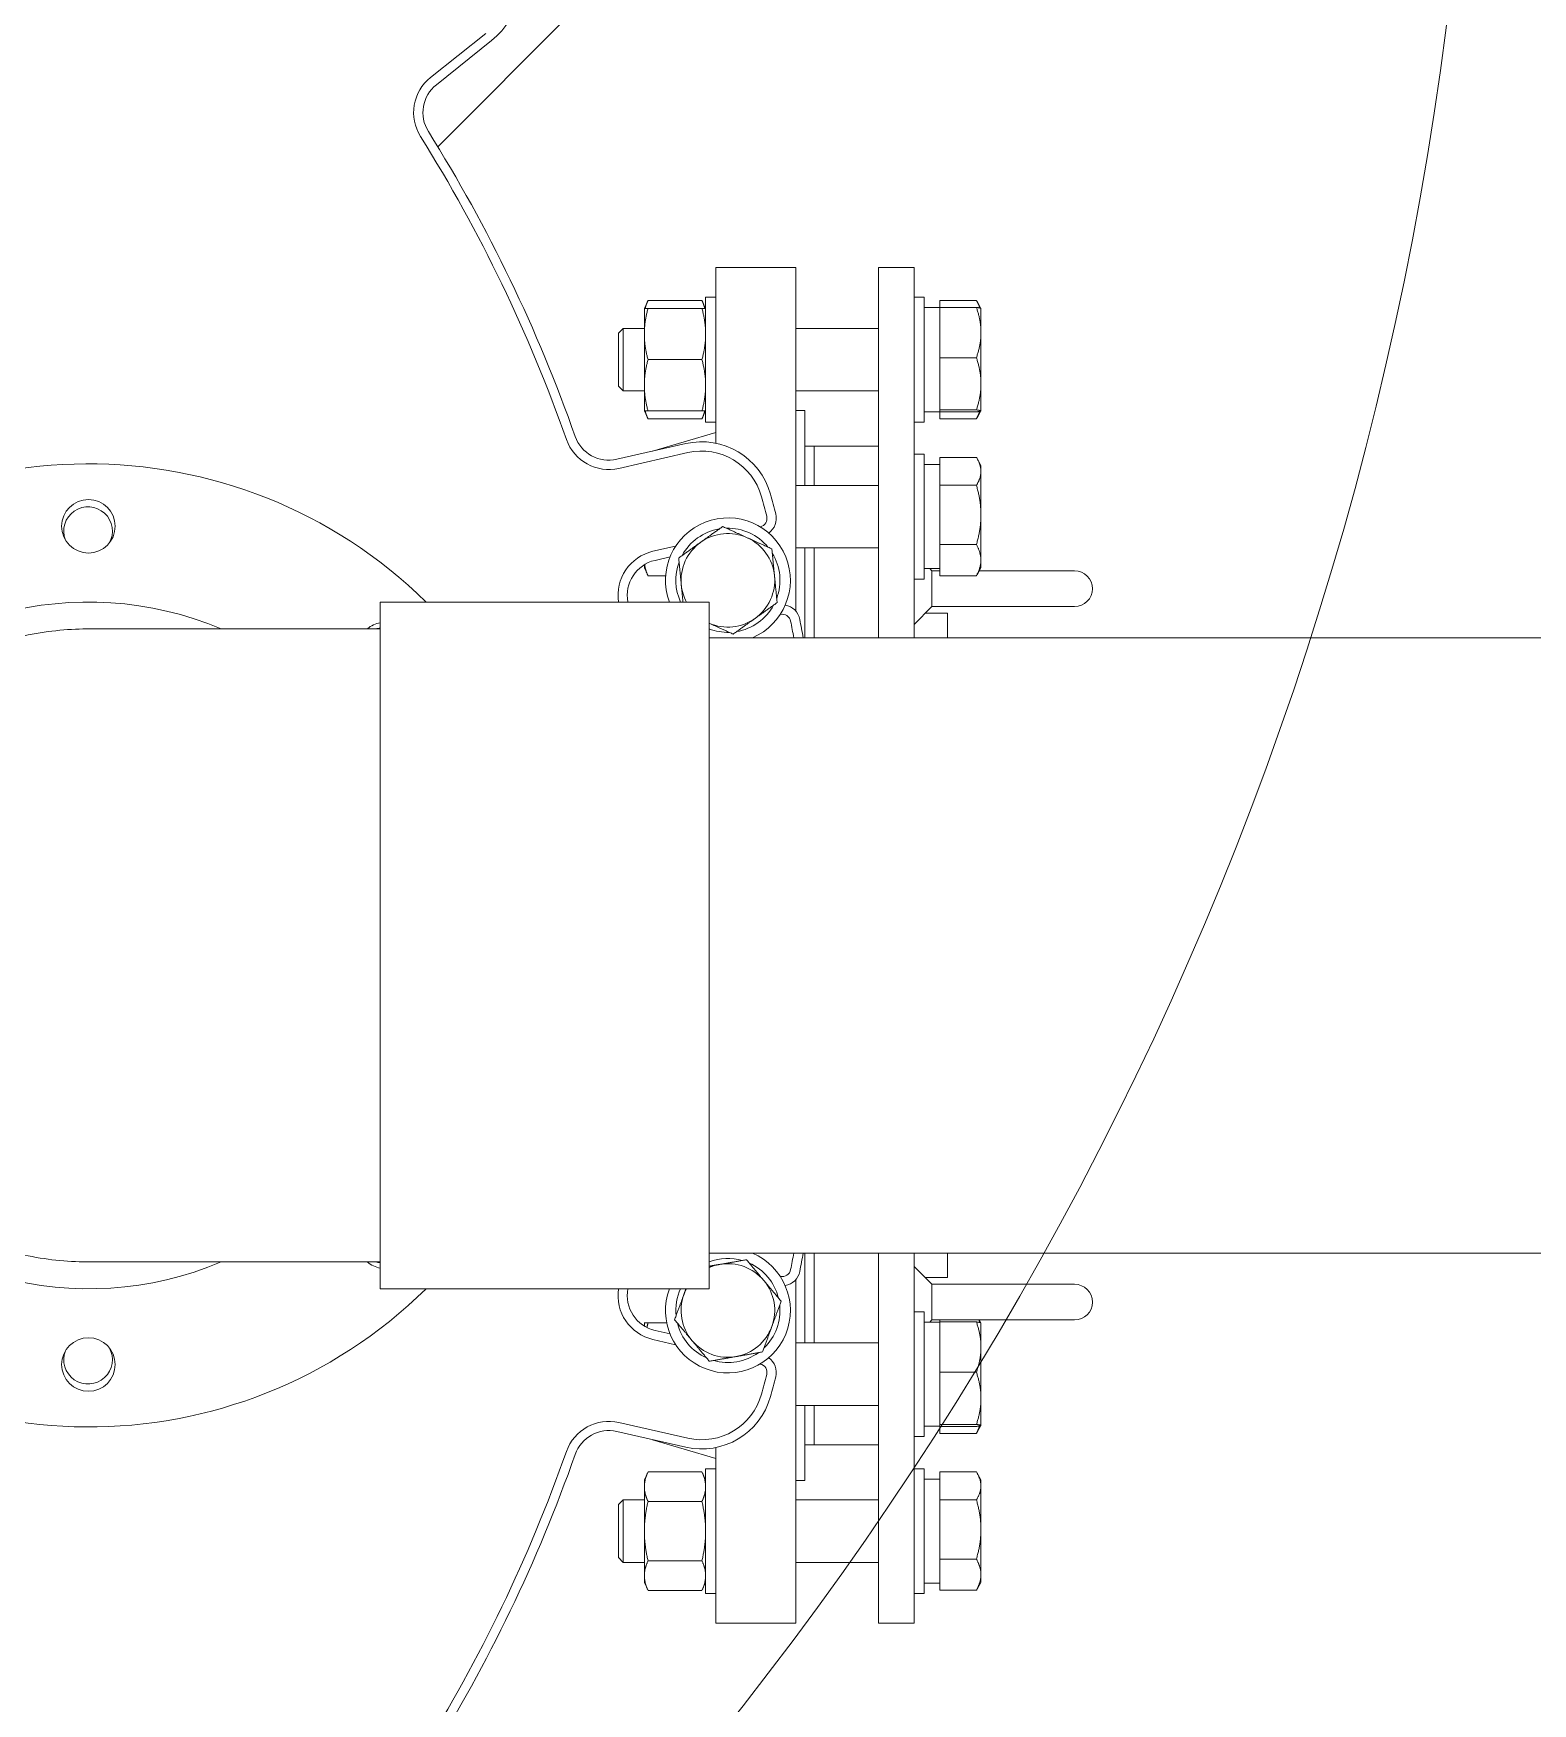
# Model space of a CAD drawing. Header units: inches. Extents: x 17 to 469, y 7 to 301.
# Drawn here: x 107.81 to 128.81, y 202.39 to 225.8 of the extents above; entities that cross this region are included whole.
import ezdxf

# ---------------------------------------------------------------- set-up
doc = ezdxf.new("R2010")
doc.units = ezdxf.units.IN
doc.header["$LTSCALE"] = 14
doc.header["$MEASUREMENT"] = 0
doc.layers.add('Symbol (ANSI)', color=7, linetype='Continuous', lineweight=25)
doc.layers.add('Visible', color=7, linetype='Continuous', lineweight=18)
doc.styles.add('Standard D-E', font='arial.ttf')
doc.dimstyles.new('in [mm] D-E NeptuneBenson$7', dxfattribs={"dimscale": 14, "dimtxt": 0.15, "dimasz": 0.098425, "dimexe": 0.125, "dimexo": 0.063, "dimgap": 0.031496, "dimtad": 0, "dimtih": 1, "dimtoh": 1, "dimdec": 4, "dimrnd": 1e-08, "dimzin": 3, "dimdsep": 46, "dimlunit": 5, "dimtxsty": 'Standard D-E', "dimcen": 0.09, "dimdle": 0.393701, "dimclrd": 256, "dimclre": 256, "dimclrt": 256, "dimadec": 1, "dimazin": 1, "dimtfac": 1, "dimtofl": 0, "dimtmove": 0, "dimatfit": 3, "dimfxl": 1, "dimfrac": 1, "dimtolj": 1, "dimtzin": 4, "dimlwd": -1, "dimlwe": -1, "dimarcsym": 0})

msp = doc.modelspace()

# ---------------------------------------------------------------- linework, layer by layer
at = {"layer": 'Visible'}
for p, q in [((115.351036, 226.09642), (113.471533, 224.216916)), ((114.14578, 225.804857), (113.371271, 225.187207)), ((113.452325, 225.085569), (114.226833, 225.703219)), ((117.366469, 220.060777), (117.366469, 222.521308)), ((117.366469, 222.521308), (118.491469, 222.521308)), ((118.491469, 217.70361), (118.491469, 222.521308)), ((119.646469, 222.521308), (119.646469, 217.333808)), ((120.146469, 222.521308), (119.646469, 222.521308)), ((120.146469, 217.333808), (120.146469, 222.521308)), ((116.366844, 221.950678), (116.418711, 222.061907)), ((116.366844, 221.950678), (116.366844, 221.591178)), ((117.173977, 222.061907), (116.418711, 222.061907)), ((117.173977, 221.950678), (116.418711, 221.950678)), ((117.225844, 221.950678), (117.173977, 222.061907)), ((117.225844, 222.106678), (117.225844, 220.356678)), ((117.366469, 222.106678), (117.225844, 222.106678)), ((120.287094, 222.106678), (120.146469, 222.106678)), ((120.287094, 220.356678), (120.287094, 222.106678)), ((120.506094, 221.961178), (120.287094, 221.961178)), ((120.506094, 221.963752), (120.506094, 222.061165)), ((120.506094, 222.061165), (121.020023, 222.061165)), ((120.506094, 221.717368), (120.506094, 221.963752)), ((120.506094, 221.963752), (121.020023, 221.963752)), ((121.083992, 221.950821), (121.028744, 222.046513)), ((121.084219, 221.950428), (121.083992, 221.950821)), ((121.084219, 221.611432), (121.084219, 221.950428)), ((120.506094, 221.717368), (120.506094, 221.505495)), ((116.006094, 221.603028), (116.072248, 221.669178)), ((116.006094, 220.860328), (116.006094, 221.603028)), ((116.072248, 221.669178), (116.072248, 220.794178)), ((116.366844, 221.669178), (116.072248, 221.669178)), ((116.366844, 221.591178), (116.366844, 220.872178)), ((119.646469, 221.669178), (118.491469, 221.669178)), ((120.506094, 221.259111), (120.506094, 221.505495)), ((121.084219, 220.893074), (121.084219, 221.611432)), ((120.506094, 221.003135), (120.506094, 221.259111)), ((120.506094, 221.259111), (121.020023, 221.259111)), ((117.173977, 221.231678), (116.418711, 221.231678)), ((120.506094, 221.003135), (120.506094, 220.783013)), ((116.006094, 220.860328), (116.072248, 220.794178)), ((116.366844, 220.794178), (116.072248, 220.794178)), ((116.366844, 220.872178), (116.366844, 220.512678)), ((119.646469, 220.794178), (118.491469, 220.794178)), ((120.506094, 220.527037), (120.506094, 220.783013)), ((121.084219, 220.51332), (121.084219, 220.893074)), ((116.366844, 220.512678), (116.418711, 220.401448)), ((117.173977, 220.512678), (116.418711, 220.512678)), ((117.173977, 220.401448), (116.418711, 220.401448)), ((117.225844, 220.512678), (117.173977, 220.401448)), ((117.366469, 220.356678), (117.225844, 220.356678)), ((118.491469, 220.521308), (118.616469, 220.521308)), ((118.616469, 219.469216), (118.616469, 220.521308)), ((120.287094, 220.356678), (120.146469, 220.356678)), ((120.506094, 220.502178), (120.287094, 220.502178)), ((120.506094, 220.517445), (120.506094, 220.527037)), ((120.506094, 220.527037), (121.020023, 220.527037)), ((120.506094, 220.517445), (120.506094, 220.502178)), ((120.506094, 220.499604), (120.506094, 220.502178)), ((120.506094, 220.499604), (121.020023, 220.499604)), ((120.506094, 220.40219), (120.506094, 220.499604)), ((120.506094, 220.40219), (121.020023, 220.40219)), ((121.083992, 220.512535), (121.028744, 220.416842)), ((121.084219, 220.512928), (121.083992, 220.512535)), ((121.084219, 220.512928), (121.084219, 220.51332)), ((116.483485, 219.949624), (117.366469, 220.211308)), ((116.946704, 220.05535), (115.980907, 219.834914)), ((116.009835, 219.708173), (116.975631, 219.92861)), ((118.616469, 220.021308), (118.746469, 220.021308)), ((118.746469, 219.469216), (118.746469, 220.021308)), ((118.746469, 219.469216), (118.746469, 220.021308)), ((118.746469, 220.021308), (119.646469, 220.021308)), ((120.287094, 219.906716), (120.146469, 219.906716)), ((120.287094, 218.156716), (120.287094, 219.906716)), ((120.506094, 219.724492), (120.506094, 219.861203)), ((120.506094, 219.861203), (121.020023, 219.861203)), ((121.084219, 219.750466), (121.028744, 219.846551)), ((120.506094, 219.761216), (120.287094, 219.761216)), ((120.506094, 219.724492), (120.506094, 219.606929)), ((120.506094, 219.470218), (120.506094, 219.606929)), ((121.084219, 219.66571), (121.084219, 219.750466)), ((121.084219, 219.055474), (121.084219, 219.66571)), ((119.646469, 219.469216), (118.491469, 219.469216)), ((120.506094, 219.18018), (120.506094, 219.470218)), ((120.506094, 219.470218), (121.020023, 219.470218)), ((120.506094, 219.18018), (120.506094, 218.930768)), ((120.506094, 218.64073), (120.506094, 218.930768)), ((121.084219, 218.421479), (121.084219, 219.055474)), ((117.992466, 218.888807), (117.9897, 218.888175)), ((116.805694, 218.617934), (116.488065, 218.545437)), ((116.516993, 218.418696), (116.726558, 218.466528)), ((119.646469, 218.594216), (118.491469, 218.594216)), ((118.616469, 217.333808), (118.616469, 218.594216)), ((118.746469, 217.333808), (118.746469, 218.594216)), ((118.746469, 217.333808), (118.746469, 218.594216)), ((120.506094, 218.487404), (120.506094, 218.64073)), ((120.506094, 218.64073), (121.020023, 218.64073)), ((120.506094, 218.487404), (120.506094, 218.355554)), ((116.366844, 218.357454), (116.366844, 218.312716)), ((116.366844, 218.312716), (116.418711, 218.201486)), ((116.66513, 218.201486), (116.418711, 218.201486)), ((120.506094, 218.302216), (120.287094, 218.302216)), ((120.396469, 218.271308), (120.365561, 218.302216)), ((120.396469, 218.271308), (120.506094, 218.271308)), ((120.396469, 218.271308), (120.396469, 218.021308)), ((120.506094, 218.202228), (120.506094, 218.355554)), ((120.506094, 218.202228), (121.020023, 218.202228)), ((121.084219, 218.312966), (121.028744, 218.21688)), ((121.060168, 218.271308), (121.646469, 218.271308)), ((121.084219, 218.312966), (121.084219, 218.421479)), ((122.396469, 218.271308), (121.646469, 218.271308)), ((120.287094, 218.156716), (120.146469, 218.156716)), ((120.396469, 218.021308), (120.396469, 217.771308)), ((112.666469, 217.833808), (112.666469, 208.208808)), ((117.276469, 217.833808), (112.666469, 217.833808)), ((117.276469, 217.833808), (117.276469, 208.208808)), ((120.396469, 217.771308), (120.146469, 217.521308)), ((120.396469, 217.771308), (121.646469, 217.771308)), ((121.646469, 217.771308), (122.396469, 217.771308)), ((118.270076, 217.659766), (118.272843, 217.660398)), ((120.302719, 217.677558), (120.616469, 217.677558)), ((120.616469, 217.333808), (120.616469, 217.677558)), ((112.666469, 217.458808), (108.603783, 217.458808)), ((117.276469, 217.333808), (140.201719, 217.333808)), ((117.276469, 208.708808), (140.201719, 208.708808)), ((118.616469, 207.4484), (118.616469, 208.708808)), ((118.746469, 207.4484), (118.746469, 208.708808)), ((118.746469, 207.4484), (118.746469, 208.708808)), ((119.646469, 208.708808), (119.646469, 203.521308)), ((120.146469, 203.521308), (120.146469, 208.708808)), ((120.616469, 208.365058), (120.616469, 208.708808)), ((108.603783, 208.583808), (112.666469, 208.583808)), ((118.272843, 208.382219), (118.270076, 208.38285)), ((120.396469, 208.271308), (120.146469, 208.521308)), ((120.302719, 208.365058), (120.616469, 208.365058)), ((117.276469, 208.208808), (112.666469, 208.208808)), ((118.491469, 203.521308), (118.491469, 208.339006)), ((120.396469, 208.271308), (121.646469, 208.271308)), ((120.396469, 208.271308), (120.396469, 208.021308)), ((122.396469, 208.271308), (121.646469, 208.271308)), ((120.396469, 208.021308), (120.396469, 207.771308)), ((116.366844, 207.7299), (116.366844, 207.685162)), ((116.680333, 207.7299), (116.418711, 207.7299)), ((120.287094, 207.8859), (120.146469, 207.8859)), ((120.287094, 206.1359), (120.287094, 207.8859)), ((120.506094, 207.7404), (120.287094, 207.7404)), ((120.396469, 207.771308), (120.365561, 207.7404)), ((120.396469, 207.771308), (121.646469, 207.771308)), ((120.506094, 207.742975), (120.506094, 207.771308)), ((120.506094, 207.496591), (120.506094, 207.742975)), ((120.506094, 207.742975), (121.020023, 207.742975)), ((121.083992, 207.730043), (121.060168, 207.771308)), ((121.084219, 207.72965), (121.083992, 207.730043)), ((121.084219, 207.390654), (121.084219, 207.72965)), ((121.646469, 207.771308), (122.396469, 207.771308)), ((116.488065, 207.497179), (116.805694, 207.424682)), ((116.726558, 207.576088), (116.516993, 207.62392)), ((119.646469, 207.4484), (118.491469, 207.4484)), ((120.506094, 207.496591), (120.506094, 207.284718)), ((120.506094, 207.038334), (120.506094, 207.284718)), ((121.084219, 206.672297), (121.084219, 207.390654)), ((117.9897, 207.154441), (117.992466, 207.153809)), ((120.506094, 206.782358), (120.506094, 207.038334)), ((120.506094, 207.038334), (121.020023, 207.038334)), ((120.506094, 206.782358), (120.506094, 206.562236)), ((119.646469, 206.5734), (118.491469, 206.5734)), ((118.616469, 205.521308), (118.616469, 206.5734)), ((118.746469, 206.021308), (118.746469, 206.5734)), ((118.746469, 206.021308), (118.746469, 206.5734)), ((120.506094, 206.30626), (120.506094, 206.562236)), ((121.084219, 206.292543), (121.084219, 206.672297)), ((116.975631, 206.114006), (116.009835, 206.334443)), ((120.506094, 206.2814), (120.287094, 206.2814)), ((120.506094, 206.296668), (120.506094, 206.30626)), ((120.506094, 206.30626), (121.020023, 206.30626)), ((120.506094, 206.296668), (120.506094, 206.2814)), ((120.506094, 206.278826), (120.506094, 206.2814)), ((120.506094, 206.181413), (120.506094, 206.278826)), ((120.506094, 206.278826), (121.020023, 206.278826)), ((121.083992, 206.291757), (121.028744, 206.196065)), ((121.084219, 206.29215), (121.083992, 206.291757)), ((121.084219, 206.29215), (121.084219, 206.292543)), ((115.980907, 206.207703), (116.946704, 205.987266)), ((116.483485, 206.092992), (117.366469, 205.831308)), ((118.616469, 206.021308), (118.746469, 206.021308)), ((118.746469, 206.021308), (119.646469, 206.021308)), ((120.287094, 206.1359), (120.146469, 206.1359)), ((120.506094, 206.181413), (121.020023, 206.181413)), ((117.366469, 203.521308), (117.366469, 205.981839)), ((116.366844, 205.529939), (116.418711, 205.641168)), ((117.173977, 205.641168), (116.418711, 205.641168)), ((117.225844, 205.529939), (117.173977, 205.641168)), ((117.225844, 205.685939), (117.225844, 203.935939)), ((117.366469, 205.685939), (117.225844, 205.685939)), ((120.287094, 205.685939), (120.146469, 205.685939)), ((120.287094, 203.935939), (120.287094, 205.685939)), ((120.506094, 205.503715), (120.506094, 205.640426)), ((120.506094, 205.640426), (121.020023, 205.640426)), ((121.084219, 205.529689), (121.028744, 205.625774)), ((116.366844, 205.529939), (116.366844, 205.433611)), ((116.366844, 205.433611), (116.366844, 204.810939)), ((118.491469, 205.521308), (118.616469, 205.521308)), ((120.506094, 205.540439), (120.442345, 205.540439)), ((120.506094, 205.503715), (120.506094, 205.386152)), ((120.506094, 205.249441), (120.506094, 205.386152)), ((121.084219, 205.444933), (121.084219, 205.529689)), ((121.084219, 204.834697), (121.084219, 205.444933)), ((116.006094, 205.182289), (116.072248, 205.248439)), ((116.006094, 204.439589), (116.006094, 205.182289)), ((116.072248, 205.248439), (116.072248, 204.373439)), ((116.366844, 205.248439), (116.072248, 205.248439)), ((117.173977, 205.226053), (116.418711, 205.226053)), ((119.646469, 205.248439), (118.491469, 205.248439)), ((120.506094, 204.959403), (120.506094, 205.249441)), ((120.506094, 205.249441), (121.020023, 205.249441)), ((120.506094, 204.959403), (120.506094, 204.70999)), ((116.366844, 204.810939), (116.366844, 204.188266)), ((120.506094, 204.419953), (120.506094, 204.70999)), ((121.084219, 204.200702), (121.084219, 204.834697)), ((116.006094, 204.439589), (116.072248, 204.373439)), ((117.173977, 204.395824), (116.418711, 204.395824)), ((120.506094, 204.266627), (120.506094, 204.419953)), ((120.506094, 204.419953), (121.020023, 204.419953)), ((116.366844, 204.373439), (116.072248, 204.373439)), ((116.366844, 204.188266), (116.366844, 204.091939)), ((119.646469, 204.373439), (118.491469, 204.373439)), ((120.506094, 204.266627), (120.506094, 204.134777)), ((121.084219, 204.092189), (121.084219, 204.200702)), ((116.366844, 204.091939), (116.418711, 203.980709)), ((117.173977, 203.980709), (116.418711, 203.980709)), ((117.225844, 204.091939), (117.173977, 203.980709)), ((117.366469, 203.935939), (117.225844, 203.935939)), ((120.287094, 203.935939), (120.146469, 203.935939)), ((120.506094, 204.081439), (120.287094, 204.081439)), ((120.506094, 203.981451), (120.506094, 204.134777)), ((120.506094, 203.981451), (121.020023, 203.981451)), ((121.084219, 204.092189), (121.028744, 203.996103)), ((117.366469, 203.521308), (118.491469, 203.521308)), ((120.146469, 203.521308), (119.646469, 203.521308))]:
    msp.add_line(p, q, dxfattribs=at)
for centre, radius in [((79.988452, 231.997589), 48), ((108.576469, 218.896308), 0.375), ((108.576469, 207.146308), 0.375)]:
    msp.add_circle(centre, radius, dxfattribs=at)
for centre, radius, start, end in [((113.603344, 226.485051), 1, 308.5714286, 36.0653484), ((113.764069, 224.694653), 0.63, 128.5714286, 212.0464497), ((113.764069, 224.694653), 0.5, 128.5714286, 212.0464497), ((95.116469, 213.021308), 21.37, 19.3821217, 32.0464497), ((95.116469, 213.021308), 21.5, 19.3821217, 32.0464497), ((115.869647, 220.322378), 0.63, 199.3821217, 282.8571429), ((115.869647, 220.322378), 0.5, 199.3821217, 282.8571429), ((117.169224, 219.080423), 1, 15.363223, 102.8571429), ((117.169224, 219.080423), 0.87, 15.363223, 102.8571429), ((108.576469, 213.021308), 6.75, 45.4765044, 314.5234956), ((108.571669, 218.828408), 0.3405, 330.3264292, 201.5862958), ((95.116469, 213.021308), 23.74, 14.6767474, 15.363223), ((95.116469, 213.021308), 23.87, 14.6767474, 15.363223), ((117.537885, 218.13885), 0.875, 293.0669073, 200.4028933), ((117.965764, 219.005798), 0.12, 282.8571429, 14.6767474), ((117.965764, 219.005798), 0.25, 305.1102965, 14.6767474), ((117.537885, 218.13885), 0.656, 125.57, 185.57), ((117.537885, 218.13885), 0.7295, 99.6291413, 151.5108587), ((117.537885, 218.13885), 0.656, 65.57, 125.57), ((117.537885, 218.13885), 0.7295, 39.6291413, 91.5108587), ((117.537885, 218.13885), 0.656, 5.57, 65.57), ((116.628253, 217.931232), 0.63, 102.8571429, 188.8960292), ((117.537885, 218.13885), 0.7295, 339.6291413, 31.5108587), ((116.628253, 217.931232), 0.5, 102.8571429, 191.235892), ((117.537885, 218.13885), 0.7295, 159.6291413, 204.7179766), ((117.537885, 218.13885), 0.656, 305.57, 5.57), ((122.396469, 218.021308), 0.25, 270, 90), ((117.537885, 218.13885), 0.656, 185.57, 207.7104149), ((108.576469, 213.021308), 4.8125, 67.2317757, 292.7682243), ((117.537885, 218.13885), 0.7295, 279.6291413, 331.5108587), ((118.299545, 217.543406), 0.25, 11.0375383, 80.6039892), ((112.730721, 217.17556), 0.375, 99.8657137, 130.9460412), ((117.537885, 218.13885), 0.656, 246.5155325, 305.57), ((118.299545, 217.543406), 0.12, 11.0375383, 102.8571429), ((95.116469, 213.021308), 23.74, 10.466199, 11.0375383), ((95.116469, 213.021308), 23.87, 10.4085611, 11.0375383), ((112.677869, 217.127508), 0.3405, 91.9186313, 103.3492147), ((117.537885, 218.13885), 0.7295, 249.0011044, 271.5108587), ((117.537885, 207.903766), 0.875, 159.5971067, 66.9330927), ((117.537885, 207.903766), 0.7295, 73.9148556, 110.9988956), ((95.116469, 213.021308), 23.74, 348.9624617, 349.533801), ((95.116469, 213.021308), 23.87, 348.9624617, 349.5914389), ((112.730721, 208.867056), 0.375, 229.0539588, 260.1342863), ((112.677869, 208.915108), 0.3405, 256.6507853, 268.0813687), ((117.537885, 207.903766), 0.656, 99.8557143, 113.4844675), ((117.537885, 207.903766), 0.656, 39.8557143, 99.8557143), ((117.537885, 207.903766), 0.7295, 13.9148556, 65.7965729), ((118.299545, 208.49921), 0.12, 257.1428571, 348.9624617), ((118.299545, 208.49921), 0.25, 279.3960108, 348.9624617), ((116.628253, 208.111384), 0.63, 171.1039708, 257.1428571), ((116.628253, 208.111384), 0.5, 168.764108, 257.1428571), ((117.537885, 207.903766), 0.7295, 155.2820234, 185.7965729), ((117.537885, 207.903766), 0.656, 159.8557143, 219.8557143), ((117.537885, 207.903766), 0.656, 152.2895851, 159.8557143), ((117.537885, 207.903766), 0.656, 339.8557143, 39.8557143), ((122.396469, 208.021308), 0.25, 270, 90), ((117.537885, 207.903766), 0.7295, 313.9148556, 5.7965729), ((117.537885, 207.903766), 0.7295, 193.9148556, 245.7965729), ((117.537885, 207.903766), 0.656, 279.8557143, 339.8557143), ((117.537885, 207.903766), 0.656, 219.8557143, 279.8557143), ((108.571669, 207.214208), 0.3405, 158.4137042, 29.6735708), ((117.537885, 207.903766), 0.7295, 253.9148556, 305.7965729), ((117.965764, 207.036818), 0.25, 345.3232526, 54.8897035), ((117.965764, 207.036818), 0.12, 345.3232526, 77.1428571), ((95.116469, 213.021308), 23.74, 344.636777, 345.3232526), ((95.116469, 213.021308), 23.87, 344.636777, 345.3232526), ((117.169224, 206.962194), 0.87, 257.1428571, 344.636777), ((117.169224, 206.962194), 1, 257.1428571, 344.636777), ((115.869647, 205.720239), 0.63, 77.1428571, 160.6178783), ((115.869647, 205.720239), 0.5, 77.1428571, 160.6178783), ((95.116469, 213.021308), 21.37, 327.9535503, 340.6178783), ((95.116469, 213.021308), 21.5, 327.9535503, 340.6178783)]:
    msp.add_arc(centre, radius, start, end, dxfattribs=at)
msp.add_ellipse((120.442345, 204.810939), major_axis=(-4.1372, 0), ratio=0.176326981, start_param=4.71238898, end_param=4.749923496, dxfattribs=at)
for points, weights in [([(116.366844, 221.950678), (116.366844, 221.950678), (116.418711, 221.950678)], [1, 1.0379548493, 1]), ([(116.418711, 221.950678), (116.366844, 221.758022), (116.366844, 221.591178)], [1, 1.0379548493, 1]), ([(116.418711, 222.061907), (116.391363, 222.00326), (116.378671, 221.950678)], [1, 1.01965956375, 1.01895290532]), ([(117.214017, 221.950678), (117.201324, 222.00326), (117.173977, 222.061907)], [1.01895290532, 1.01965956375, 1]), ([(117.225844, 221.591178), (117.225844, 221.758022), (117.173977, 221.950678)], [1, 1.0379548493, 1]), ([(117.173977, 221.950678), (117.225844, 221.950678), (117.225844, 221.950678)], [1, 1.0379548493, 1]), ([(121.06958, 221.956401), (121.053871, 222.005926), (121.020023, 222.061165)], [1.02385469408, 1.02721658286, 1.01001874936]), ([(121.020023, 221.963752), (121.080526, 221.956824), (121.083992, 221.950821)], [1.01001874936, 1.04117729012, 1.00484823082]), ([(121.084219, 221.611432), (121.084219, 221.774944), (121.020023, 221.963752)], [1, 1.04314139574, 1.01001874936]), ([(116.366844, 221.591178), (116.366844, 221.424333), (116.418711, 221.231678)], [1, 1.0379548493, 1]), ([(117.173977, 221.231678), (117.225844, 221.424333), (117.225844, 221.591178)], [1, 1.0379548493, 1]), ([(121.020023, 221.259111), (121.084219, 221.447919), (121.084219, 221.611432)], [1.01001874936, 1.04314139574, 1]), ([(121.084219, 220.893074), (121.084219, 221.062953), (121.020023, 221.259111)], [1, 1.04314139574, 1.01001874936]), ([(116.418711, 221.231678), (116.366844, 221.039022), (116.366844, 220.872178)], [1, 1.0379548493, 1]), ([(117.225844, 220.872178), (117.225844, 221.039022), (117.173977, 221.231678)], [1, 1.0379548493, 1]), ([(116.366844, 220.872178), (116.366844, 220.705333), (116.418711, 220.512678)], [1, 1.0379548493, 1]), ([(117.173977, 220.512678), (117.225844, 220.705333), (117.225844, 220.872178)], [1, 1.0379548493, 1]), ([(121.020023, 220.527037), (121.084219, 220.723196), (121.084219, 220.893074)], [1.01001874936, 1.04314139574, 1]), ([(116.418711, 220.512678), (116.366844, 220.512678), (116.366844, 220.512678)], [1, 1.0379548493, 1]), ([(116.378671, 220.512678), (116.391363, 220.460096), (116.418711, 220.401448)], [1.01895290532, 1.01965956375, 1]), ([(117.225844, 220.512678), (117.225844, 220.512678), (117.173977, 220.512678)], [1, 1.0379548493, 1]), ([(117.173977, 220.401448), (117.201324, 220.460096), (117.214017, 220.512678)], [1, 1.01965956375, 1.01895290532]), ([(121.084219, 220.51332), (121.084219, 220.519686), (121.020023, 220.527037)], [1, 1.04314139574, 1.01001874936]), ([(121.020023, 220.499604), (121.084219, 220.506954), (121.084219, 220.51332)], [1.01001874936, 1.04314139574, 1]), ([(121.020023, 220.40219), (121.049825, 220.456736), (121.065502, 220.506105)], [1.01001874936, 1.02512992681, 1.02436783531]), ([(121.028744, 220.416842), (121.024553, 220.409583), (121.020023, 220.40219)], [1.01419770863, 1.01228706098, 1.01001874936]), ([(121.084219, 219.66571), (121.084219, 219.756439), (121.020023, 219.861203)], [1, 1.04314139574, 1.01001874936]), ([(121.020023, 219.470218), (121.084219, 219.574982), (121.084219, 219.66571)], [1.01001874936, 1.04314139574, 1]), ([(121.084219, 219.055474), (121.084219, 219.247957), (121.020023, 219.470218)], [1, 1.04314139574, 1.01001874936]), ([(121.020023, 218.64073), (121.084219, 218.862991), (121.084219, 219.055474)], [1.01001874936, 1.04314139574, 1]), ([(116.848221, 218.452131), (117.013316, 218.570196), (117.156292, 218.672444)], [1, 1.0379548493, 1]), ([(117.156292, 218.672444), (117.299268, 218.774692), (117.464362, 218.892757)], [1, 1.0379548493, 1]), ([(117.464362, 218.892757), (117.649157, 218.808814), (117.809194, 218.736117)], [1, 1.0379548493, 1]), ([(117.809194, 218.736117), (117.969231, 218.663419), (118.154026, 218.579476)], [1, 1.0379548493, 1]), ([(116.884983, 218.075178), (116.867922, 218.250122), (116.848221, 218.452131)], [1, 1.0379548493, 1]), ([(118.154026, 218.579476), (118.173727, 218.377467), (118.190788, 218.202523)], [1, 1.0379548493, 1]), ([(121.084219, 218.421479), (121.084219, 218.523234), (121.020023, 218.64073)], [1, 1.04314139574, 1.01001874936]), ([(116.370027, 218.35939), (116.379425, 218.285735), (116.418711, 218.201486)], [1.01421305675, 1.02848612765, 1]), ([(118.190788, 218.202523), (118.207849, 218.027578), (118.227549, 217.825569)], [1, 1.0379548493, 1]), ([(121.020023, 218.202228), (121.084219, 218.319725), (121.084219, 218.421479)], [1.01001874936, 1.04314139574, 1]), ([(121.028744, 218.21688), (121.024553, 218.209621), (121.020023, 218.202228)], [1.01419770863, 1.01228706098, 1.01001874936]), ([(116.908521, 217.833808), (116.896375, 217.958356), (116.884983, 218.075178)], [1.0170476147, 1.025029104, 1]), ([(118.227549, 217.825569), (118.062455, 217.707504), (117.919478, 217.605256)], [1, 1.0379548493, 1]), ([(117.611408, 217.384943), (117.431926, 217.466473), (117.276469, 217.53709)], [1, 1.03682342215, 1.00219539902]), ([(117.919478, 217.605256), (117.776502, 217.503008), (117.611408, 217.384943)], [1, 1.0379548493, 1]), ([(117.425599, 208.550085), (117.59878, 208.580172), (117.798751, 208.614913)], [1, 1.0379548493, 1]), ([(117.798751, 208.614913), (117.928824, 208.459103), (118.041471, 208.324168)], [1, 1.0379548493, 1]), ([(117.276469, 208.524176), (117.352001, 208.537298), (117.425599, 208.550085)], [1.01844056755, 1.01578553413, 1]), ([(116.791581, 207.774109), (116.861479, 207.964661), (116.922014, 208.129683)], [1, 1.0379548493, 1]), ([(116.922014, 208.129683), (116.936467, 208.169084), (116.951039, 208.208808)], [1, 1.00880760452, 1.01352751543]), ([(118.041471, 208.324168), (118.154117, 208.189233), (118.28419, 208.033423)], [1, 1.0379548493, 1]), ([(118.28419, 208.033423), (118.214291, 207.842872), (118.153757, 207.677849)], [1, 1.0379548493, 1]), ([(116.366844, 207.7299), (116.366844, 207.7299), (116.418711, 207.7299)], [1, 1.0379548493, 1]), ([(116.418711, 207.7299), (116.409821, 207.696878), (116.402529, 207.665235)], [1, 1.00630744275, 1.01051850864]), ([(117.0343, 207.483364), (116.921653, 207.6183), (116.791581, 207.774109)], [1, 1.0379548493, 1]), ([(118.153757, 207.677849), (118.093222, 207.512827), (118.023323, 207.322276)], [1, 1.0379548493, 1]), ([(121.020023, 207.742975), (121.080526, 207.736047), (121.083992, 207.730043)], [1.01001874936, 1.04117729012, 1.00484823082]), ([(121.084219, 207.390654), (121.084219, 207.554167), (121.020023, 207.742975)], [1, 1.04314139574, 1.01001874936]), ([(121.06958, 207.735624), (121.064007, 207.753193), (121.056243, 207.771308)], [1.02385469408, 1.02504482031, 1.02365840818]), ([(117.277019, 207.192619), (117.146946, 207.348429), (117.0343, 207.483364)], [1, 1.0379548493, 1]), ([(117.650171, 207.257447), (117.476991, 207.227361), (117.277019, 207.192619)], [1, 1.0379548493, 1]), ([(118.023323, 207.322276), (117.823352, 207.287534), (117.650171, 207.257447)], [1, 1.0379548493, 1]), ([(121.020023, 207.038334), (121.084219, 207.227142), (121.084219, 207.390654)], [1.01001874936, 1.04314139574, 1]), ([(121.084219, 206.672297), (121.084219, 206.842175), (121.020023, 207.038334)], [1, 1.04314139574, 1.01001874936]), ([(121.020023, 206.30626), (121.084219, 206.502419), (121.084219, 206.672297)], [1.01001874936, 1.04314139574, 1]), ([(121.084219, 206.292543), (121.084219, 206.298909), (121.020023, 206.30626)], [1, 1.04314139574, 1.01001874936]), ([(121.020023, 206.278826), (121.084219, 206.286177), (121.084219, 206.292543)], [1.01001874936, 1.04314139574, 1]), ([(121.020023, 206.181413), (121.049825, 206.235959), (121.065502, 206.285328)], [1.01001874936, 1.02512992681, 1.02436783531]), ([(121.028744, 206.196065), (121.024553, 206.188806), (121.020023, 206.181413)], [1.01419770863, 1.01228706098, 1.01001874936]), ([(116.418711, 205.641168), (116.366844, 205.529939), (116.366844, 205.433611)], [1, 1.0379548493, 1]), ([(117.225844, 205.433611), (117.225844, 205.529939), (117.173977, 205.641168)], [1, 1.0379548493, 1]), ([(121.084219, 205.444933), (121.084219, 205.535662), (121.020023, 205.640426)], [1, 1.04314139574, 1.01001874936]), ([(116.366844, 205.433611), (116.366844, 205.337283), (116.418711, 205.226053)], [1, 1.0379548493, 1]), ([(117.173977, 205.226053), (117.225844, 205.337283), (117.225844, 205.433611)], [1, 1.0379548493, 1]), ([(121.020023, 205.249441), (121.084219, 205.354205), (121.084219, 205.444933)], [1.01001874936, 1.04314139574, 1]), ([(116.418711, 205.226053), (116.366844, 205.003594), (116.366844, 204.810939)], [1, 1.0379548493, 1]), ([(117.225844, 204.810939), (117.225844, 205.003594), (117.173977, 205.226053)], [1, 1.0379548493, 1]), ([(121.084219, 204.834697), (121.084219, 205.02718), (121.020023, 205.249441)], [1, 1.04314139574, 1.01001874936]), ([(116.366844, 204.810939), (116.366844, 204.618283), (116.418711, 204.395824)], [1, 1.0379548493, 1]), ([(117.173977, 204.395824), (117.225844, 204.618283), (117.225844, 204.810939)], [1, 1.0379548493, 1]), ([(121.020023, 204.419953), (121.084219, 204.642214), (121.084219, 204.834697)], [1.01001874936, 1.04314139574, 1]), ([(116.418711, 204.395824), (116.366844, 204.284594), (116.366844, 204.188266)], [1, 1.0379548493, 1]), ([(117.225844, 204.188266), (117.225844, 204.284594), (117.173977, 204.395824)], [1, 1.0379548493, 1]), ([(121.084219, 204.200702), (121.084219, 204.302457), (121.020023, 204.419953)], [1, 1.04314139574, 1.01001874936]), ([(116.366844, 204.188266), (116.366844, 204.091939), (116.418711, 203.980709)], [1, 1.0379548493, 1]), ([(117.173977, 203.980709), (117.225844, 204.091939), (117.225844, 204.188266)], [1, 1.0379548493, 1]), ([(121.020023, 203.981451), (121.084219, 204.098947), (121.084219, 204.200702)], [1.01001874936, 1.04314139574, 1]), ([(121.028744, 203.996103), (121.024553, 203.988844), (121.020023, 203.981451)], [1.01419770863, 1.01228706098, 1.01001874936])]:
    msp.add_rational_spline(points, weights, degree=2, dxfattribs=at)
msp.add_open_spline([(108.603783, 217.458808), (108.466185, 217.458808), (108.32221, 217.452383), (108.029528, 217.424323), (107.880822, 217.402684), (107.586459, 217.344372), (107.440739, 217.307688), (107.159496, 217.221998), (107.023971, 217.172997), (106.770161, 217.068096), (106.640106, 217.007389), (106.381451, 216.870148), (106.252852, 216.793608), (106.004191, 216.627843), (105.884076, 216.538581), (105.657919, 216.352604), (105.551875, 216.255891), (105.35789, 216.062313), (105.26097, 215.956489), (105.074558, 215.730756), (104.98507, 215.610843), (104.818859, 215.362551), (104.7421, 215.234119), (104.604453, 214.975745), (104.543561, 214.845807), (104.438602, 214.592794), (104.389667, 214.458015), (104.304052, 214.178299), (104.267376, 214.03336), (104.209047, 213.740556), (104.187381, 213.592628), (104.159273, 213.301457), (104.152826, 213.158215), (104.152826, 212.884401), (104.159273, 212.741159), (104.187381, 212.449988), (104.209047, 212.30206), (104.267376, 212.009256), (104.304052, 211.864318), (104.389667, 211.584602), (104.438602, 211.449822), (104.543561, 211.196809), (104.604453, 211.066871), (104.7421, 210.808498), (104.818859, 210.680065), (104.98507, 210.431773), (105.074558, 210.31186), (105.26097, 210.086127), (105.35789, 209.980303), (105.551875, 209.786725), (105.657919, 209.690013), (105.884076, 209.504035), (106.004191, 209.414773), (106.252852, 209.249008), (106.381451, 209.172468), (106.640106, 209.035227), (106.770161, 208.97452), (107.023971, 208.869619), (107.159496, 208.820619), (107.440739, 208.734928), (107.586459, 208.698244), (107.880822, 208.639933), (108.029528, 208.618293), (108.32221, 208.590234), (108.466185, 208.583808), (108.603783, 208.583808)], degree=3, knots=[-46.633977969, -46.633977969, -46.633977969, -46.633977969, -45.585478193, -45.585478193, -44.536978417, -44.536978417, -43.488478641, -43.488478641, -42.439978865, -42.439978865, -41.395769431, -41.395769431, -40.351559998, -40.351559998, -39.307350564, -39.307350564, -38.26314113, -38.26314113, -37.219100354, -37.219100354, -36.175059579, -36.175059579, -35.131018803, -35.131018803, -34.086978027, -34.086978027, -33.043748812, -33.043748812, -32.000519598, -32.000519598, -30.957290383, -30.957290383, -29.914061169, -29.914061169, -28.870831954, -28.870831954, -27.82760274, -27.82760274, -26.784373525, -26.784373525, -25.741144311, -25.741144311, -24.697103535, -24.697103535, -23.653062759, -23.653062759, -22.609021983, -22.609021983, -21.564981207, -21.564981207, -20.520771774, -20.520771774, -19.47656234, -19.47656234, -18.432352907, -18.432352907, -17.388143473, -17.388143473, -16.339643697, -16.339643697, -15.291143921, -15.291143921, -14.242644145, -14.242644145, -13.194144369, -13.194144369, -13.194144369, -13.194144369], dxfattribs=at)

# ---------------------------------------------------------------- leaders
at = {"layer": 'Symbol (ANSI)', "annotation_type": 0, "has_hookline": 1, "hookline_direction": 0, "text_width": 39.544749}
msp.add_leader([(87.533104, 223.857585), (117.767688, 268.12645), (119.145641, 268.12645)], dimstyle='in [mm] D-E NeptuneBenson$7', override={"dimtad": 0}, dxfattribs=at)

doc.saveas('drawing.dxf')
